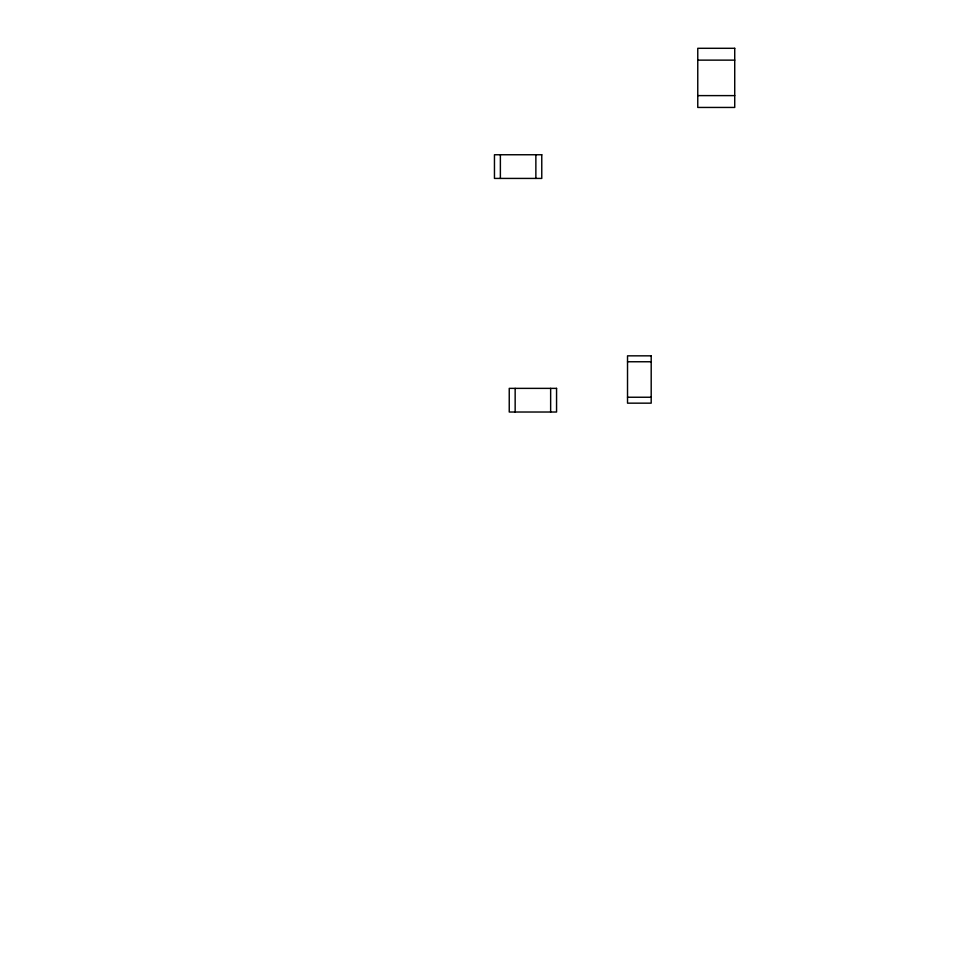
<?xml version="1.0" encoding="UTF-8"?>
<svg xmlns="http://www.w3.org/2000/svg" width="966" height="966" viewBox="0 0 966 966"><rect width="100%" height="100%" fill="white"/><g stroke="black" fill="none" stroke-linecap="round" stroke-linejoin="round"><path stroke-width="1.45" d="M697.766 60.133L734.728 60.133M697.766 95.61L734.728 95.61M627.526 361.755L651.193 361.755M627.526 397.243L651.193 397.243M550.644 388.368L550.644 412.023M535.864 154.753L535.864 178.42M515.156 388.368L515.156 412.023M500.376 154.753L500.376 178.42M734.728 48.3L697.766 48.3L697.766 107.443L734.728 107.443L734.728 48.3M541.769 154.753L494.459 154.753L494.459 178.42L541.769 178.42L541.769 154.753M651.193 355.838L627.526 355.838L627.526 403.16L651.193 403.16L651.193 355.838M556.561 388.368L509.239 388.368L509.239 412.023L556.561 412.023L556.561 388.368"/></g></svg>
